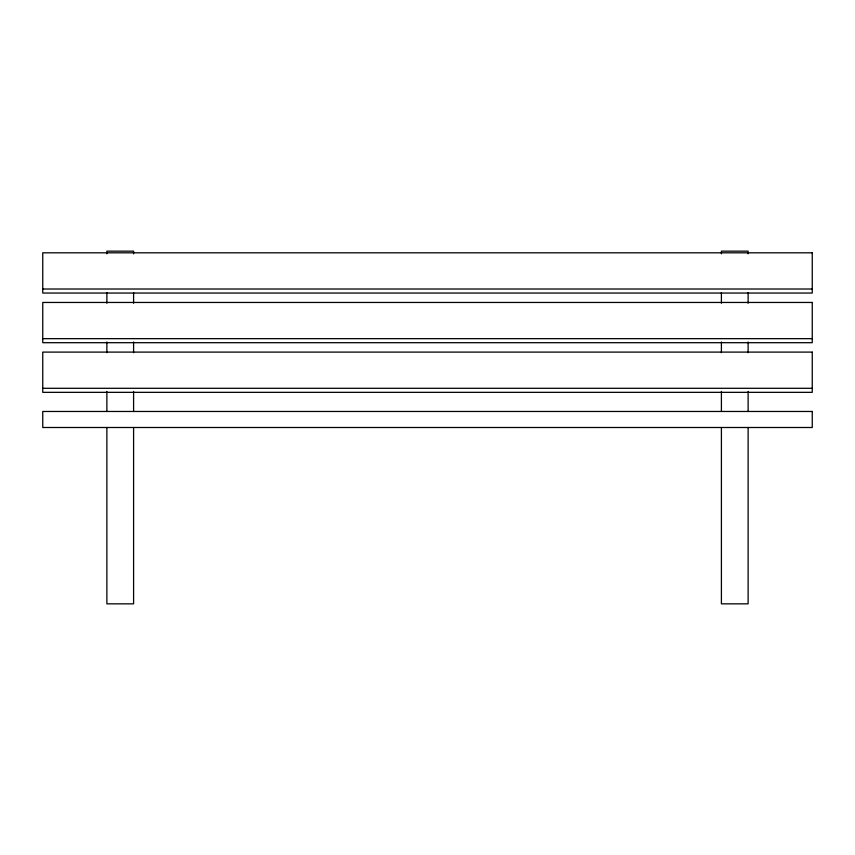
<?xml version="1.0" encoding="UTF-8"?>
<svg xmlns="http://www.w3.org/2000/svg" width="855" height="855" viewBox="0 0 855 855"><rect width="100%" height="100%" fill="white"/><g stroke="black" fill="none" stroke-linecap="round" stroke-linejoin="round"><path stroke-width="1.28" d="M42.75 289.011L812.25 289.011M42.75 338.655L812.25 338.655M42.75 388.298L812.25 388.298M748.125 253.828L748.125 251.156L721.406 251.156L721.406 253.828M748.125 292.57L748.125 303.258M748.125 342L748.125 352.688M748.125 391.43L748.125 411.469M748.125 427.5L748.125 603.844L721.406 603.844L721.406 427.5M721.406 292.57L721.406 303.258M721.406 342L721.406 352.688M721.406 391.43L721.406 411.469M133.594 253.828L133.594 251.156L106.875 251.156L106.875 253.828M133.594 292.57L133.594 303.258M133.594 342L133.594 352.688M133.594 391.43L133.594 411.469M133.594 427.5L133.594 603.844L106.875 603.844L106.875 427.5M106.875 292.57L106.875 303.258M106.875 342L106.875 352.688M106.875 391.43L106.875 411.469M812.25 252.813L42.75 252.813L42.75 293.051L812.25 293.051L812.25 252.813M812.25 302.456L42.75 302.456L42.75 342.695L812.25 342.695L812.25 302.456M812.25 352.1L42.75 352.1L42.75 392.338L812.25 392.338L812.25 352.1M812.25 411.469L42.75 411.469L42.75 427.5L812.25 427.5L812.25 411.469"/></g></svg>
